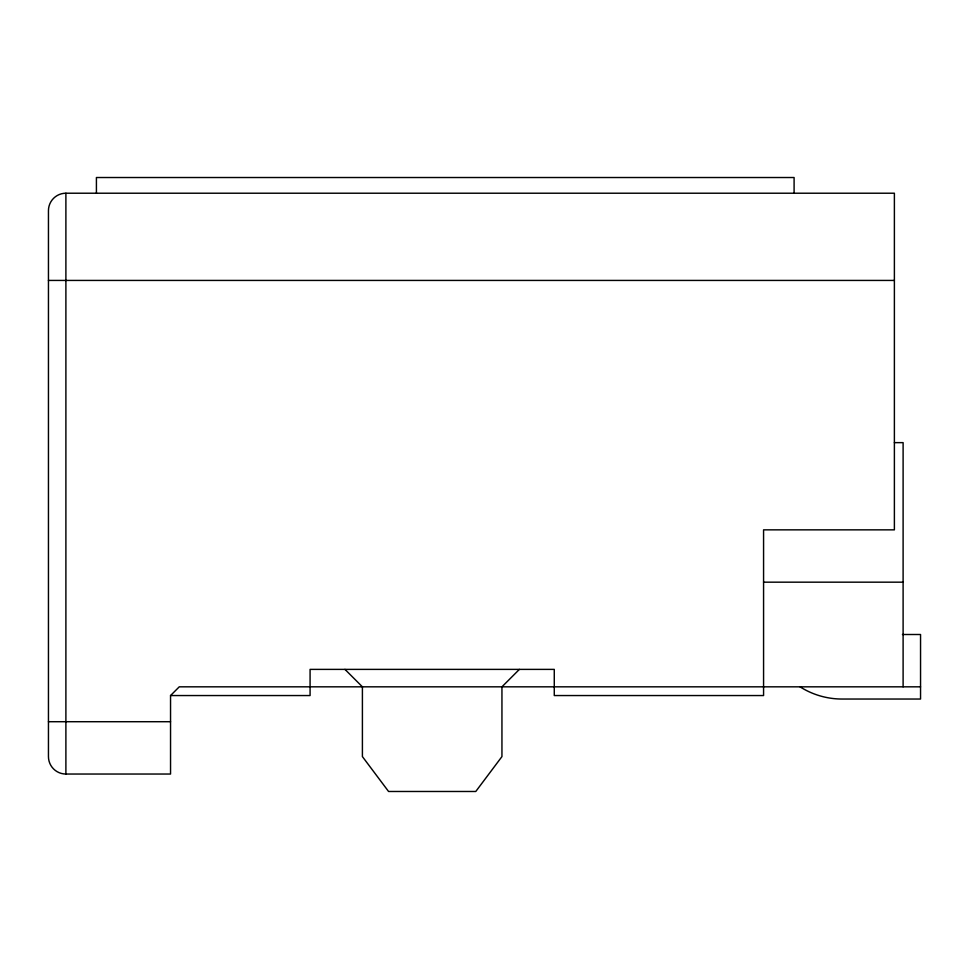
<?xml version="1.0" encoding="UTF-8"?>
<svg xmlns="http://www.w3.org/2000/svg" width="969" height="969" viewBox="0 0 969 969"><rect width="100%" height="100%" fill="white"/><g stroke="black" fill="none" stroke-linecap="round" stroke-linejoin="round"><path stroke-width="1.45" d="M170.544 695.548L310.08 695.548L310.08 669.385L554.268 669.385L554.268 695.548L763.572 695.548L763.572 529.849L894.387 529.849L894.387 193.219L65.892 193.219A17.442 17.442 0 0 0 48.45 210.661L48.45 756.595A17.442 17.442 0 0 0 65.892 774.037L170.544 774.037L170.544 695.548L179.265 686.827L920.55 686.827M519.384 669.385L501.942 686.827L501.942 756.595L475.779 791.479L388.569 791.479L362.406 756.595L362.406 686.827L344.964 669.385M48.45 280.429L894.387 280.429M894.387 442.639L903.108 442.639L903.108 686.827M763.572 582.175L903.108 582.175M902.442 634.501L920.55 634.501L920.55 699.037L842.061 699.037A78.489 78.489 0 0 1 800.019 686.827M48.45 721.711L170.544 721.711M794.096 193.219L794.096 177.521L96.415 177.521L96.415 193.219M65.892 193.219L65.892 774.037"/></g></svg>
